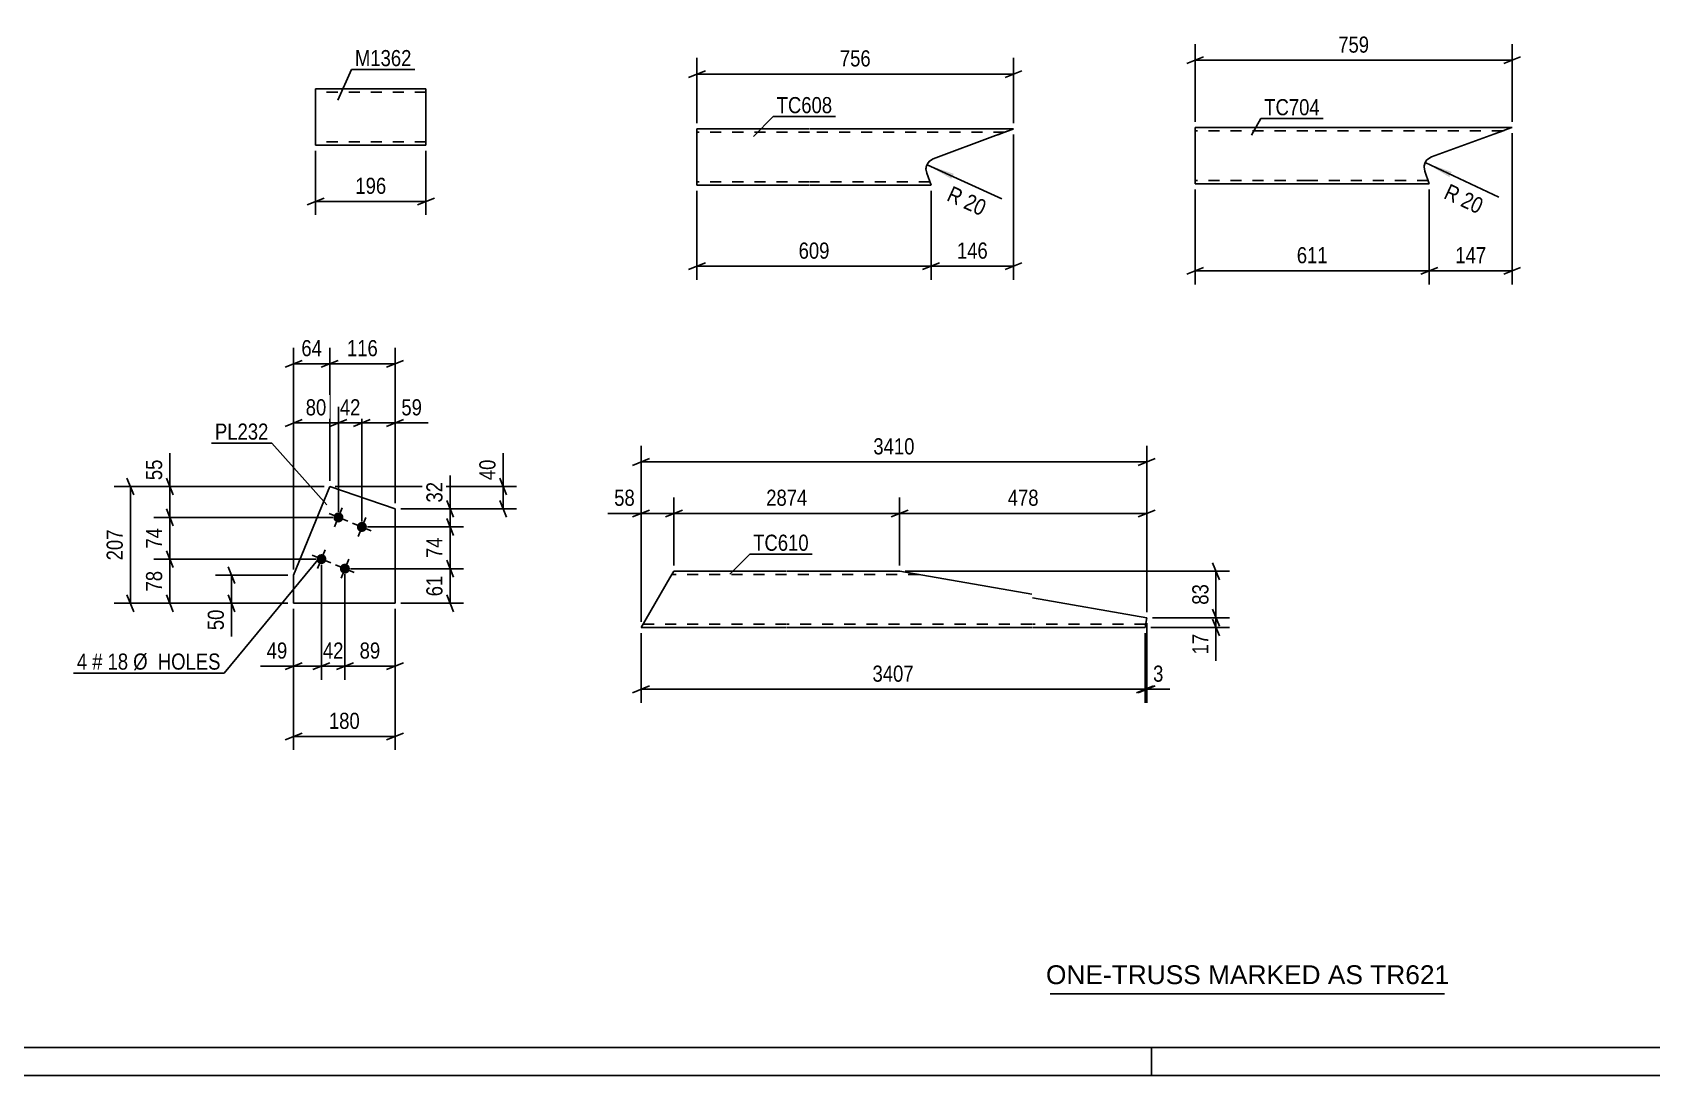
# Model space of a CAD drawing. Header units: millimetres. Extents: x 0 to 1189, y 0 to 841.
# Drawn here: x 570.2 to 857.8, y 0 to 185.3 of the extents above; entities that cross this region are included whole.
import ezdxf

# ---------------------------------------------------------------- set-up
doc = ezdxf.new("R2010")
doc.units = ezdxf.units.MM
doc.linetypes.add('DXK_LINE_DOT2', pattern=[3.9198, 1.9599, -1.9599])
doc.styles.add('Arial', font='ARIAL.TTF', dxfattribs={"height": 0.2})
doc.styles.add('Arial Narrow', font='ARIALN.TTF', dxfattribs={"height": 0.2})

# ---------------------------------------------------------------- blocks, each defined once
blk = doc.blocks.new('Unknown-814734972-1132')
at = {"color": 5, "linetype": 'Continuous'}
for p, q in [((5, 5), (1184, 5)), ((769, 0), (769, 5)), ((0, 0), (1189, 0))]:
    blk.add_line(p, q, dxfattribs=at)
blk = doc.blocks.new('Unknown-814734972-38577')
at = {"color": 7, "linetype": 'Continuous'}
blk.add_line((751, 14.5), (821, 14.5), dxfattribs=at)
at = {"color": 7, "style": 'Arial'}
blk.add_text('ONE-TRUSS MARKED AS TR621', height=3.3428, dxfattribs=at).set_placement((750.24, 16.25))
blk = doc.blocks.new('Part-814734972-35243 - 35242')
at = {"color": 2, "linetype": 'Continuous'}
for p, q in [((683.46, 88.38), (684.16, 89.58)), ((684.16, 89.58), (704.16, 89.58)), ((704.26, 89.58), (724.26, 89.58)), ((747.74, 85.53), (724.26, 89.58)), ((683.46, 88.38), (678.33, 79.58)), ((768.14, 81.33), (747.84, 84.84)), ((768.14, 81.33), (767.84, 79.58)), ((704.16, 79.58), (678.33, 79.58)), ((747.74, 79.58), (704.26, 79.58)), ((767.84, 79.58), (747.84, 79.58))]:
    blk.add_line(p, q, dxfattribs=at)
at = {"color": 7, "linetype": 'DXK_LINE_DOT2'}
for p, q in [((683.96, 89.23), (684.16, 89.58)), ((704.16, 88.98), (683.81, 88.98)), ((727.74, 88.98), (704.26, 88.98)), ((704.16, 80.18), (678.68, 80.18)), ((747.74, 80.18), (704.26, 80.18)), ((767.94, 80.18), (747.84, 80.18))]:
    blk.add_line(p, q, dxfattribs=at)
blk = doc.blocks.new('Bolt-814734972-31735 - 31733')
at = {"linetype": 'Continuous'}
for points in [[(624.91, 99.97, -1), (624.23, 98.3, -1)], [(629.07, 98.28, -1), (628.4, 96.61, -1)], [(621.89, 92.56, -1), (621.21, 90.9, -1)], [(626.06, 90.87, -1), (625.38, 89.2, -1)]]:
    blk.add_hatch(color=1, dxfattribs=at).paths.add_polyline_path(points)
at = {"color": 1, "linetype": 'Continuous'}
for p, q in [((623.89, 97.47), (625.25, 100.81)), ((622.9, 99.82), (626.23, 98.46)), ((627.07, 98.12), (630.4, 96.76)), ((628.06, 95.77), (629.41, 99.11)), ((619.88, 92.41), (623.22, 91.05)), ((620.87, 90.06), (622.23, 93.4)), ((624.05, 90.71), (627.39, 89.35)), ((625.04, 88.37), (626.4, 91.7))]:
    blk.add_line(p, q, dxfattribs=at)
blk = doc.blocks.new('Part-814734972-31734 - 31733')
at = {"color": 2, "linetype": 'Continuous'}
for p, q in [((623.02, 104.63), (616.61, 88.88)), ((634.63, 100.66), (623.02, 104.63)), ((634.63, 83.89), (634.63, 100.66)), ((616.61, 83.89), (616.61, 88.88)), ((616.61, 83.89), (634.63, 83.89))]:
    blk.add_line(p, q, dxfattribs=at)
blk = doc.blocks.new('Part-814734972-35234 - 35233')
at = {"color": 2, "linetype": 'Continuous'}
for p, q in [((688.25, 166.95), (688.25, 168.15)), ((688.25, 168.15), (708.25, 168.15)), ((688.25, 159.35), (688.25, 166.95)), ((708.35, 168.15), (744.49, 168.15)), ((741.27, 166.95), (730.23, 162.83)), ((744.24, 168.06), (741.27, 166.95)), ((744.49, 168.15), (744.24, 168.06)), ((729.56, 162.42), (730.23, 162.83)), ((688.25, 158.25), (688.25, 159.35)), ((688.25, 158.15), (688.25, 158.25)), ((729.06, 160.25), (728.93, 161.02)), ((729.84, 158.15), (729.06, 160.25)), ((708.25, 158.15), (688.25, 158.15)), ((729.84, 158.15), (708.35, 158.15))]:
    blk.add_line(p, q, dxfattribs=at)
at = {"color": 7, "linetype": 'DXK_LINE_DOT2'}
for p, q in [((688.25, 168.15), (688.25, 168.06)), ((688.25, 168.06), (688.25, 167.8)), ((708.25, 167.55), (688.25, 167.55)), ((742.88, 167.55), (708.35, 167.55)), ((743.54, 167.8), (741.27, 166.95)), ((730.23, 162.83), (729.56, 162.42)), ((730.23, 162.83), (729.56, 162.42)), ((729.56, 162.42), (730.23, 162.83)), ((688.25, 158.51), (688.25, 159.35)), ((708.25, 158.75), (688.25, 158.75)), ((729.62, 158.75), (708.35, 158.75)), ((728.93, 161.02), (729.06, 160.25)), ((728.93, 161.02), (729.06, 160.25)), ((729.06, 160.25), (728.93, 161.02))]:
    blk.add_line(p, q, dxfattribs=at)
at = {"color": 2, "linetype": 'Continuous'}
blk.add_arc((730.93, 160.95), 2, 132.9927, 177.9927, dxfattribs=at)
at = {"color": 7, "linetype": 'DXK_LINE_DOT2'}
blk.add_arc((730.93, 160.95), 2, 132.9927, 177.9927, dxfattribs=at)
blk.add_arc((730.93, 160.95), 2, 132.9927, 177.9927, dxfattribs=at)
blk.add_arc((730.93, 160.95), 2, 132.9927, 177.9927, dxfattribs=at)
blk = doc.blocks.new('Part-814734972-35252 - 35251')
at = {"color": 2, "linetype": 'Continuous'}
for p, q in [((776.74, 167.2), (776.74, 168.4)), ((776.74, 168.4), (796.74, 168.4)), ((776.74, 159.6), (776.74, 167.2)), ((796.84, 168.4), (833.05, 168.4)), ((829.76, 167.2), (818.72, 163.18)), ((832.8, 168.31), (829.76, 167.2)), ((833.05, 168.4), (832.8, 168.31)), ((817.52, 160.62), (817.4, 161.39)), ((818.05, 162.78), (818.72, 163.18)), ((776.74, 158.49), (776.74, 159.6)), ((776.74, 158.4), (776.74, 158.49)), ((796.74, 158.4), (776.74, 158.4)), ((818.33, 158.4), (796.84, 158.4)), ((817.52, 160.62), (818.33, 158.4))]:
    blk.add_line(p, q, dxfattribs=at)
at = {"color": 7, "linetype": 'DXK_LINE_DOT2'}
for p, q in [((776.74, 168.4), (776.74, 168.31)), ((776.74, 168.31), (776.74, 168.05)), ((796.74, 167.8), (776.74, 167.8)), ((831.4, 167.8), (796.84, 167.8)), ((829.76, 167.2), (832.09, 168.05)), ((817.4, 161.39), (817.52, 160.62)), ((817.4, 161.39), (817.52, 160.62)), ((817.52, 160.62), (817.4, 161.39)), ((818.72, 163.18), (818.05, 162.78)), ((818.72, 163.18), (818.05, 162.78)), ((818.05, 162.78), (818.72, 163.18)), ((776.74, 158.75), (776.74, 159.6)), ((796.74, 159), (776.74, 159)), ((818.11, 159), (796.84, 159))]:
    blk.add_line(p, q, dxfattribs=at)
at = {"color": 2, "linetype": 'Continuous'}
blk.add_arc((819.4, 161.3), 2, 132.5013, 177.5013, dxfattribs=at)
at = {"color": 7, "linetype": 'DXK_LINE_DOT2'}
blk.add_arc((819.4, 161.3), 2, 132.5013, 177.5013, dxfattribs=at)
blk.add_arc((819.4, 161.3), 2, 132.5013, 177.5013, dxfattribs=at)
blk.add_arc((819.4, 161.3), 2, 132.5013, 177.5013, dxfattribs=at)
blk = doc.blocks.new('Part-814734972-31696 - 31695')
at = {"color": 2, "linetype": 'Continuous'}
for p, q in [((640.12, 175.25), (620.52, 175.25)), ((620.52, 175.25), (620.52, 165.34)), ((640.12, 175.25), (640.12, 175.16)), ((640.12, 175.16), (640.12, 174.9)), ((640.12, 174.9), (640.12, 174.05)), ((640.12, 166.45), (640.12, 174.05)), ((620.52, 165.34), (620.52, 165.25)), ((620.52, 165.25), (640.12, 165.25)), ((640.12, 165.25), (640.12, 166.45))]:
    blk.add_line(p, q, dxfattribs=at)
at = {"color": 7, "linetype": 'DXK_LINE_DOT2'}
for p, q in [((640.12, 174.65), (620.52, 174.65)), ((640.12, 174.9), (640.12, 174.65)), ((640.12, 174.05), (640.12, 174.51)), ((620.52, 165.85), (620.52, 165.89)), ((640.12, 165.85), (620.52, 165.85)), ((640.12, 165.89), (640.12, 166.22)), ((640.12, 165.85), (640.12, 165.89))]:
    blk.add_line(p, q, dxfattribs=at)
blk = doc.blocks.new('StraightDimension-814734972-35374 - 35242')
at = {"color": 7, "linetype": 'Continuous'}
for p, q in [((678.33, 80.58), (678.33, 102.7)), ((684.16, 90.58), (684.16, 102.7)), ((676.83, 99.25), (679.83, 100.45)), ((678.33, 99.85), (684.16, 99.85)), ((685.66, 100.45), (682.66, 99.25))]:
    blk.add_line(p, q, dxfattribs=at)
at = {"color": 0}
blk.add_wipeout([(677.81, 100.6), (677.81, 104.8), (672.95, 104.8), (672.95, 100.6)], dxfattribs=at)
at = {"color": 7, "linetype": 'Continuous'}
blk.add_line((678.33, 99.85), (672.42, 99.85), dxfattribs=at)
blk.add_line((678.33, 99.85), (672.42, 99.85), dxfattribs=at)
at = {"color": 3, "style": 'Arial Narrow'}
blk.add_text('58', height=2.863, dxfattribs=at).set_placement((673.55, 101.2))
blk = doc.blocks.new('StraightDimension-814734972-35475 - 35242')
at = {"color": 7, "linetype": 'Continuous'}
for p, q in [((725.26, 89.58), (782.84, 89.58)), ((779.84, 91.08), (781.04, 88.08)), ((780.44, 81.33), (780.44, 89.58)), ((769.14, 81.33), (782.84, 81.33)), ((781.04, 79.83), (779.84, 82.83))]:
    blk.add_line(p, q, dxfattribs=at)
at = {"color": 0}
blk.add_wipeout([(779.69, 87.89), (775.49, 87.89), (775.49, 83.03), (779.69, 83.03)], dxfattribs=at)
at = {"color": 3, "style": 'Arial Narrow'}
blk.add_text('83', height=2.863, rotation=90.0002, dxfattribs=at).set_placement((779.09, 83.63))
blk = doc.blocks.new('StraightDimension-814734972-35372 - 35242')
at = {"color": 7, "linetype": 'Continuous'}
for p, q in [((724.25, 90.58), (724.25, 102.7)), ((768.14, 82.33), (768.14, 102.7)), ((725.75, 100.45), (722.75, 99.25)), ((724.25, 99.85), (768.14, 99.85)), ((766.64, 99.25), (769.64, 100.45))]:
    blk.add_line(p, q, dxfattribs=at)
at = {"color": 0}
blk.add_wipeout([(749.54, 100.6), (749.54, 104.8), (742.85, 104.8), (742.85, 100.6)], dxfattribs=at)
at = {"color": 3, "style": 'Arial Narrow'}
blk.add_text('478', height=2.863, dxfattribs=at).set_placement((743.45, 101.2))
blk = doc.blocks.new('StraightDimension-814734972-35436 - 35242')
at = {"color": 7, "linetype": 'Continuous'}
for p, q in [((767.84, 78.58), (767.84, 66.21)), ((768.14, 80.33), (768.14, 66.21)), ((766.34, 68.01), (769.34, 69.21)), ((769.64, 69.21), (766.64, 68.01)), ((767.84, 68.61), (768.14, 68.61))]:
    blk.add_line(p, q, dxfattribs=at)
at = {"color": 0}
blk.add_wipeout([(771.7, 69.36), (771.7, 73.56), (768.67, 73.56), (768.67, 69.36)], dxfattribs=at)
at = {"color": 7, "linetype": 'Continuous'}
blk.add_line((768.14, 68.61), (772.22, 68.61), dxfattribs=at)
blk.add_line((768.14, 68.61), (772.22, 68.61), dxfattribs=at)
at = {"color": 3, "style": 'Arial Narrow'}
blk.add_text('3', height=2.86, dxfattribs=at).set_placement((769.27, 69.96))
blk = doc.blocks.new('StraightDimension-814734972-35373 - 35242')
at = {"color": 7, "linetype": 'Continuous'}
for p, q in [((684.16, 90.58), (684.16, 102.7)), ((724.25, 90.58), (724.25, 102.7)), ((685.66, 100.45), (682.66, 99.25)), ((684.16, 99.85), (724.25, 99.85)), ((722.75, 99.25), (725.75, 100.45))]:
    blk.add_line(p, q, dxfattribs=at)
at = {"color": 0}
blk.add_wipeout([(708.46, 100.6), (708.46, 104.8), (699.95, 104.8), (699.95, 100.6)], dxfattribs=at)
at = {"color": 3, "style": 'Arial Narrow'}
blk.add_text('2874', height=2.863, dxfattribs=at).set_placement((700.55, 101.2))
blk = doc.blocks.new('StraightDimension-814734972-35437 - 35242')
at = {"color": 7, "linetype": 'Continuous'}
for p, q in [((678.33, 78.58), (678.33, 66.21)), ((767.84, 78.58), (767.84, 66.21)), ((679.83, 69.21), (676.83, 68.01)), ((766.34, 68.01), (769.34, 69.21)), ((678.33, 68.61), (767.84, 68.61))]:
    blk.add_line(p, q, dxfattribs=at)
at = {"color": 0}
blk.add_wipeout([(727.34, 69.36), (727.34, 73.56), (718.83, 73.56), (718.83, 69.36)], dxfattribs=at)
at = {"color": 3, "style": 'Arial Narrow'}
blk.add_text('3407', height=2.863, dxfattribs=at).set_placement((719.43, 69.96))
blk = doc.blocks.new('StraightDimension-814734972-35476 - 35242')
at = {"color": 7, "linetype": 'Continuous'}
for p, q in [((769.14, 81.33), (782.84, 81.33)), ((779.84, 82.83), (781.04, 79.83)), ((781.04, 78.08), (779.84, 81.08)), ((780.44, 79.58), (780.44, 81.33)), ((768.84, 79.58), (782.84, 79.58))]:
    blk.add_line(p, q, dxfattribs=at)
at = {"color": 0}
blk.add_wipeout([(779.69, 79.06), (775.49, 79.06), (775.49, 74.2), (779.69, 74.2)], dxfattribs=at)
at = {"color": 7, "linetype": 'Continuous'}
blk.add_line((780.44, 79.58), (780.44, 73.68), dxfattribs=at)
blk.add_line((780.44, 79.58), (780.44, 73.68), dxfattribs=at)
at = {"color": 3, "style": 'Arial Narrow'}
blk.add_text('17', height=2.863, rotation=90.0002, dxfattribs=at).set_placement((779.09, 74.8))
blk = doc.blocks.new('StraightDimension-814734972-35590 - 35242')
at = {"color": 7, "linetype": 'Continuous'}
for p, q in [((679.83, 109.58), (676.83, 108.38)), ((678.33, 80.58), (678.33, 111.83)), ((766.64, 108.38), (769.64, 109.58)), ((768.14, 82.33), (768.14, 111.83)), ((678.33, 108.98), (768.14, 108.98))]:
    blk.add_line(p, q, dxfattribs=at)
at = {"color": 0}
blk.add_wipeout([(727.49, 109.73), (727.49, 113.93), (718.98, 113.93), (718.98, 109.73)], dxfattribs=at)
at = {"color": 3, "style": 'Arial Narrow'}
blk.add_text('3410', height=2.863, dxfattribs=at).set_placement((719.58, 110.33))
blk = doc.blocks.new('StraightDimension-814734972-34866 - 31733')
at = {"color": 7, "linetype": 'Continuous'}
for p, q in [((621.55, 90.73), (621.55, 70.31)), ((625.72, 89.03), (625.72, 70.31)), ((620.05, 72.11), (623.05, 73.31)), ((621.55, 72.71), (625.72, 72.71)), ((627.22, 73.31), (624.22, 72.11))]:
    blk.add_line(p, q, dxfattribs=at)
at = {"color": 0}
blk.add_wipeout([(626.06, 73.46), (626.06, 77.66), (621.21, 77.66), (621.21, 73.46)], dxfattribs=at)
at = {"color": 3, "style": 'Arial Narrow'}
blk.add_text('42', height=2.863, dxfattribs=at).set_placement((621.81, 74.06))
blk = doc.blocks.new('StraightDimension-814734972-32240 - 31733')
at = {"color": 7, "linetype": 'Continuous'}
for p, q in [((616.61, 82.89), (616.61, 57.83)), ((634.63, 82.89), (634.63, 57.83)), ((618.11, 60.83), (615.11, 59.63)), ((633.13, 59.63), (636.13, 60.83)), ((616.61, 60.23), (634.63, 60.23))]:
    blk.add_line(p, q, dxfattribs=at)
at = {"color": 0}
blk.add_wipeout([(628.96, 60.98), (628.96, 65.18), (622.28, 65.18), (622.28, 60.98)], dxfattribs=at)
at = {"color": 3, "style": 'Arial Narrow'}
blk.add_text('180', height=2.863, dxfattribs=at).set_placement((622.88, 61.58))
blk = doc.blocks.new('StraightDimension-814734972-32244 - 31733')
at = {"color": 7, "linetype": 'Continuous'}
for p, q in [((624.02, 104.63), (656.21, 104.63)), ((653.21, 106.13), (654.41, 103.13)), ((653.81, 100.66), (653.81, 104.63)), ((654.41, 99.16), (653.21, 102.16)), ((635.63, 100.66), (656.21, 100.66))]:
    blk.add_line(p, q, dxfattribs=at)
at = {"color": 0}
blk.add_wipeout([(653.06, 110.01), (648.86, 110.01), (648.86, 105.15), (653.06, 105.15)], dxfattribs=at)
at = {"color": 7, "linetype": 'Continuous'}
blk.add_line((653.81, 104.63), (653.81, 110.53), dxfattribs=at)
blk.add_line((653.81, 104.63), (653.81, 110.53), dxfattribs=at)
at = {"color": 3, "style": 'Arial Narrow'}
blk.add_text('40', height=2.863, rotation=90.0002, dxfattribs=at).set_placement((652.46, 105.75))
blk = doc.blocks.new('StraightDimension-814734972-32234 - 31733')
at = {"color": 7, "linetype": 'Continuous'}
for p, q in [((621.52, 125.82), (624.52, 127.02)), ((623.02, 105.63), (623.02, 129.27)), ((636.13, 127.02), (633.13, 125.82)), ((634.63, 101.66), (634.63, 129.27)), ((623.02, 126.42), (634.63, 126.42))]:
    blk.add_line(p, q, dxfattribs=at)
at = {"color": 0}
blk.add_wipeout([(632.17, 127.17), (632.17, 131.37), (625.48, 131.37), (625.48, 127.17)], dxfattribs=at)
at = {"color": 3, "style": 'Arial Narrow'}
blk.add_text('116', height=2.863, dxfattribs=at).set_placement((626.08, 127.77))
blk = doc.blocks.new('StraightDimension-814734972-32235 - 31733')
at = {"color": 7, "linetype": 'Continuous'}
for p, q in [((615.11, 125.82), (618.11, 127.02)), ((616.61, 89.88), (616.61, 129.27)), ((624.52, 127.02), (621.52, 125.82)), ((623.02, 105.63), (623.02, 129.27)), ((616.61, 126.42), (623.02, 126.42))]:
    blk.add_line(p, q, dxfattribs=at)
at = {"color": 0}
blk.add_wipeout([(622.24, 127.17), (622.24, 131.37), (617.39, 131.37), (617.39, 127.17)], dxfattribs=at)
at = {"color": 3, "style": 'Arial Narrow'}
blk.add_text('64', height=2.863, dxfattribs=at).set_placement((617.99, 127.77))
blk = doc.blocks.new('StraightDimension-814734972-32248 - 31733')
at = {"color": 7, "linetype": 'Continuous'}
for p, q in [((604.97, 90.38), (606.17, 87.38)), ((615.61, 88.88), (602.72, 88.88)), ((605.57, 83.89), (605.57, 88.88)), ((615.61, 83.89), (602.72, 83.89)), ((606.17, 82.39), (604.97, 85.39))]:
    blk.add_line(p, q, dxfattribs=at)
at = {"color": 0}
blk.add_wipeout([(604.82, 83.36), (600.62, 83.36), (600.62, 78.51), (604.82, 78.51)], dxfattribs=at)
at = {"color": 7, "linetype": 'Continuous'}
blk.add_line((605.57, 83.89), (605.57, 77.98), dxfattribs=at)
blk.add_line((605.57, 83.89), (605.57, 77.98), dxfattribs=at)
at = {"color": 3, "style": 'Arial Narrow'}
blk.add_text('50', height=2.863, rotation=90.0002, dxfattribs=at).set_placement((604.22, 79.11))
blk = doc.blocks.new('StraightDimension-814734972-32252 - 31733')
at = {"color": 7, "linetype": 'Continuous'}
for p, q in [((628.73, 98.44), (628.73, 118.76)), ((634.63, 101.66), (634.63, 118.76)), ((627.23, 115.31), (630.23, 116.51)), ((628.73, 115.91), (634.63, 115.91)), ((636.13, 116.51), (633.13, 115.31))]:
    blk.add_line(p, q, dxfattribs=at)
at = {"color": 0}
blk.add_wipeout([(640.01, 116.66), (640.01, 120.86), (635.15, 120.86), (635.15, 116.66)], dxfattribs=at)
at = {"color": 7, "linetype": 'Continuous'}
blk.add_line((634.63, 115.91), (640.53, 115.91), dxfattribs=at)
blk.add_line((634.63, 115.91), (640.53, 115.91), dxfattribs=at)
at = {"color": 3, "style": 'Arial Narrow'}
blk.add_text('59', height=2.863, dxfattribs=at).set_placement((635.75, 117.26))
blk = doc.blocks.new('StraightDimension-814734972-32253 - 31733')
at = {"color": 7, "linetype": 'Continuous'}
for p, q in [((624.57, 100.14), (624.57, 118.76)), ((628.73, 98.44), (628.73, 118.76)), ((623.07, 115.31), (626.07, 116.51)), ((624.57, 115.91), (628.73, 115.91)), ((630.23, 116.51), (627.23, 115.31))]:
    blk.add_line(p, q, dxfattribs=at)
at = {"color": 0}
blk.add_wipeout([(629.08, 116.66), (629.08, 120.86), (624.22, 120.86), (624.22, 116.66)], dxfattribs=at)
at = {"color": 3, "style": 'Arial Narrow'}
blk.add_text('42', height=2.863, dxfattribs=at).set_placement((624.82, 117.26))
blk = doc.blocks.new('StraightDimension-814734972-32254 - 31733')
at = {"color": 7, "linetype": 'Continuous'}
for p, q in [((616.61, 89.88), (616.61, 118.76)), ((624.57, 100.14), (624.57, 118.76)), ((615.11, 115.31), (618.11, 116.51)), ((616.61, 115.91), (624.57, 115.91)), ((626.07, 116.51), (623.07, 115.31))]:
    blk.add_line(p, q, dxfattribs=at)
at = {"color": 0}
blk.add_wipeout([(623.02, 116.66), (623.02, 120.86), (618.16, 120.86), (618.16, 116.66)], dxfattribs=at)
at = {"color": 3, "style": 'Arial Narrow'}
blk.add_text('80', height=2.863, dxfattribs=at).set_placement((618.76, 117.26))
blk = doc.blocks.new('StraightDimension-814734972-32272 - 31733')
at = {"color": 7, "linetype": 'Continuous'}
for p, q in [((622.02, 104.63), (591.76, 104.63)), ((594.01, 106.13), (595.21, 103.13)), ((594.61, 99.14), (594.61, 104.63)), ((623.57, 99.14), (591.76, 99.14)), ((595.21, 97.64), (594.01, 100.64))]:
    blk.add_line(p, q, dxfattribs=at)
at = {"color": 0}
blk.add_wipeout([(593.86, 110.01), (589.66, 110.01), (589.66, 105.15), (593.86, 105.15)], dxfattribs=at)
at = {"color": 7, "linetype": 'Continuous'}
blk.add_line((594.61, 104.63), (594.61, 110.53), dxfattribs=at)
blk.add_line((594.61, 104.63), (594.61, 110.53), dxfattribs=at)
at = {"color": 3, "style": 'Arial Narrow'}
blk.add_text('55', height=2.863, rotation=90.0002, dxfattribs=at).set_placement((593.26, 105.75))
blk = doc.blocks.new('StraightDimension-814734972-32273 - 31733')
at = {"color": 7, "linetype": 'Continuous'}
for p, q in [((623.57, 99.14), (591.76, 99.14)), ((594.01, 100.64), (595.21, 97.64)), ((594.61, 91.73), (594.61, 99.14)), ((595.21, 90.23), (594.01, 93.23)), ((620.55, 91.73), (591.76, 91.73))]:
    blk.add_line(p, q, dxfattribs=at)
at = {"color": 0}
blk.add_wipeout([(593.86, 97.86), (589.66, 97.86), (589.66, 93.01), (593.86, 93.01)], dxfattribs=at)
at = {"color": 3, "style": 'Arial Narrow'}
blk.add_text('74', height=2.863, rotation=90.0002, dxfattribs=at).set_placement((593.26, 93.61))
blk = doc.blocks.new('StraightDimension-814734972-32274 - 31733')
at = {"color": 7, "linetype": 'Continuous'}
for p, q in [((594.01, 93.23), (595.21, 90.23)), ((620.55, 91.73), (591.76, 91.73)), ((594.61, 83.89), (594.61, 91.73)), ((615.61, 83.89), (591.76, 83.89)), ((595.21, 82.39), (594.01, 85.39))]:
    blk.add_line(p, q, dxfattribs=at)
at = {"color": 0}
blk.add_wipeout([(593.86, 90.24), (589.66, 90.24), (589.66, 85.38), (593.86, 85.38)], dxfattribs=at)
at = {"color": 3, "style": 'Arial Narrow'}
blk.add_text('78', height=2.863, rotation=90.0002, dxfattribs=at).set_placement((593.26, 85.98))
blk = doc.blocks.new('StraightDimension-814734972-32292 - 31733')
at = {"color": 7, "linetype": 'Continuous'}
for p, q in [((622.02, 104.63), (584.76, 104.63)), ((588.21, 103.13), (587.01, 106.13)), ((587.61, 83.89), (587.61, 104.63)), ((615.61, 83.89), (584.76, 83.89)), ((587.01, 85.39), (588.21, 82.39))]:
    blk.add_line(p, q, dxfattribs=at)
at = {"color": 0}
blk.add_wipeout([(586.86, 97.6), (582.66, 97.6), (582.66, 90.91), (586.86, 90.91)], dxfattribs=at)
at = {"color": 3, "style": 'Arial Narrow'}
blk.add_text('207', height=2.863, rotation=90.0002, dxfattribs=at).set_placement((586.26, 91.51))
blk = doc.blocks.new('StraightDimension-814734972-34865 - 31733')
at = {"color": 7, "linetype": 'Continuous'}
for p, q in [((625.72, 89.03), (625.72, 70.31)), ((634.63, 82.89), (634.63, 70.31)), ((624.22, 72.11), (627.22, 73.31)), ((625.72, 72.71), (634.63, 72.71)), ((636.13, 73.31), (633.13, 72.11))]:
    blk.add_line(p, q, dxfattribs=at)
at = {"color": 0}
blk.add_wipeout([(632.6, 73.46), (632.6, 77.66), (627.74, 77.66), (627.74, 73.46)], dxfattribs=at)
at = {"color": 3, "style": 'Arial Narrow'}
blk.add_text('89', height=2.863, dxfattribs=at).set_placement((628.34, 74.06))
blk = doc.blocks.new('StraightDimension-814734972-34867 - 31733')
at = {"color": 7, "linetype": 'Continuous'}
for p, q in [((621.55, 90.73), (621.55, 70.31)), ((616.61, 82.89), (616.61, 70.31)), ((615.11, 72.11), (618.11, 73.31)), ((616.61, 72.71), (621.55, 72.71)), ((623.05, 73.31), (620.05, 72.11))]:
    blk.add_line(p, q, dxfattribs=at)
at = {"color": 0}
blk.add_wipeout([(616.09, 73.46), (616.09, 77.66), (611.23, 77.66), (611.23, 73.46)], dxfattribs=at)
at = {"color": 7, "linetype": 'Continuous'}
blk.add_line((616.61, 72.71), (610.71, 72.71), dxfattribs=at)
blk.add_line((616.61, 72.71), (610.71, 72.71), dxfattribs=at)
at = {"color": 3, "style": 'Arial Narrow'}
blk.add_text('49', height=2.863, dxfattribs=at).set_placement((611.83, 74.06))
blk = doc.blocks.new('StraightDimension-814734972-34887 - 31733')
at = {"color": 7, "linetype": 'Continuous'}
for p, q in [((643.8, 102.16), (645, 99.16)), ((635.63, 100.66), (646.8, 100.66)), ((645, 95.94), (643.8, 98.94)), ((644.4, 97.44), (644.4, 100.66)), ((629.73, 97.44), (646.8, 97.44))]:
    blk.add_line(p, q, dxfattribs=at)
at = {"color": 0}
blk.add_wipeout([(643.65, 106.04), (639.45, 106.04), (639.45, 101.18), (643.65, 101.18)], dxfattribs=at)
at = {"color": 7, "linetype": 'Continuous'}
blk.add_line((644.4, 100.66), (644.4, 106.57), dxfattribs=at)
blk.add_line((644.4, 100.66), (644.4, 106.57), dxfattribs=at)
at = {"color": 3, "style": 'Arial Narrow'}
blk.add_text('32', height=2.863, rotation=90.0002, dxfattribs=at).set_placement((643.05, 101.78))
blk = doc.blocks.new('StraightDimension-814734972-34888 - 31733')
at = {"color": 7, "linetype": 'Continuous'}
for p, q in [((643.8, 98.94), (645, 95.94)), ((629.73, 97.44), (646.8, 97.44)), ((644.4, 90.03), (644.4, 97.44)), ((626.72, 90.03), (646.8, 90.03)), ((645, 88.53), (643.8, 91.53))]:
    blk.add_line(p, q, dxfattribs=at)
at = {"color": 0}
blk.add_wipeout([(643.65, 96.17), (639.45, 96.17), (639.45, 91.31), (643.65, 91.31)], dxfattribs=at)
at = {"color": 3, "style": 'Arial Narrow'}
blk.add_text('74', height=2.863, rotation=90.0002, dxfattribs=at).set_placement((643.05, 91.91))
blk = doc.blocks.new('StraightDimension-814734972-34889 - 31733')
at = {"color": 7, "linetype": 'Continuous'}
for p, q in [((626.72, 90.03), (646.8, 90.03)), ((643.8, 91.53), (645, 88.53)), ((644.4, 83.89), (644.4, 90.03)), ((635.63, 83.89), (646.8, 83.89)), ((645, 82.39), (643.8, 85.39))]:
    blk.add_line(p, q, dxfattribs=at)
at = {"color": 0}
blk.add_wipeout([(643.65, 89.39), (639.45, 89.39), (639.45, 84.53), (643.65, 84.53)], dxfattribs=at)
at = {"color": 3, "style": 'Arial Narrow'}
blk.add_text('61', height=2.863, rotation=90.0002, dxfattribs=at).set_placement((643.05, 85.13))
blk = doc.blocks.new('RadiusDimension-814734972-35604 - 35233')
at = {"linetype": 'Continuous'}
blk.add_hatch(color=7, dxfattribs=at).paths.add_polyline_path([(733.45, 159.25), (729.11, 161.78), (733.87, 160.16)])
at = {"color": 7, "linetype": 'Continuous'}
blk.add_line((729.11, 161.78), (742.4, 155.72), dxfattribs=at)
blk.add_arc((730.93, 160.95), 2, 132.9927, 177.9927, dxfattribs=at)
at = {"color": 0}
blk.add_wipeout([(739.04, 151.81), (740.79, 155.63), (733.38, 159.01), (731.63, 155.19)], dxfattribs=at)
at = {"color": 3, "style": 'Arial Narrow'}
blk.add_text('R 20', height=2.863, rotation=-24.5054, dxfattribs=at).set_placement((732.43, 155.49))
blk = doc.blocks.new('StraightDimension-814734972-35326 - 35233')
at = {"color": 7, "linetype": 'Continuous'}
for p, q in [((689.75, 178.48), (686.75, 177.28)), ((688.25, 169.15), (688.25, 180.73)), ((742.98, 177.28), (745.98, 178.48)), ((744.48, 169.15), (744.48, 180.73)), ((688.25, 177.88), (744.48, 177.88))]:
    blk.add_line(p, q, dxfattribs=at)
at = {"color": 0}
blk.add_wipeout([(719.71, 178.63), (719.71, 182.83), (713.03, 182.83), (713.03, 178.63)], dxfattribs=at)
at = {"color": 3, "style": 'Arial Narrow'}
blk.add_text('756', height=2.863, dxfattribs=at).set_placement((713.63, 179.23))
blk = doc.blocks.new('StraightDimension-814734972-35337 - 35233')
at = {"color": 7, "linetype": 'Continuous'}
for p, q in [((744.48, 167.15), (744.48, 141.34)), ((729.84, 157.15), (729.84, 141.34)), ((731.34, 144.34), (728.34, 143.14)), ((742.98, 143.14), (745.98, 144.34)), ((729.84, 143.74), (744.48, 143.74))]:
    blk.add_line(p, q, dxfattribs=at)
at = {"color": 0}
blk.add_wipeout([(740.5, 144.49), (740.5, 148.69), (733.82, 148.69), (733.82, 144.49)], dxfattribs=at)
at = {"color": 3, "style": 'Arial Narrow'}
blk.add_text('146', height=2.863, dxfattribs=at).set_placement((734.42, 145.09))
blk = doc.blocks.new('StraightDimension-814734972-35338 - 35233')
at = {"color": 7, "linetype": 'Continuous'}
for p, q in [((688.25, 157.15), (688.25, 141.34)), ((729.84, 157.15), (729.84, 141.34)), ((689.75, 144.34), (686.75, 143.14)), ((728.34, 143.14), (731.34, 144.34)), ((688.25, 143.74), (729.84, 143.74))]:
    blk.add_line(p, q, dxfattribs=at)
at = {"color": 0}
blk.add_wipeout([(712.39, 144.49), (712.39, 148.69), (705.71, 148.69), (705.71, 144.49)], dxfattribs=at)
at = {"color": 3, "style": 'Arial Narrow'}
blk.add_text('609', height=2.863, dxfattribs=at).set_placement((706.31, 145.09))
blk = doc.blocks.new('StraightDimension-814734972-35606 - 35251')
at = {"color": 7, "linetype": 'Continuous'}
for p, q in [((776.74, 169.4), (776.74, 183.18)), ((833.05, 169.4), (833.05, 183.18)), ((778.24, 180.93), (775.24, 179.73)), ((776.74, 180.33), (833.05, 180.33)), ((831.55, 179.73), (834.55, 180.93))]:
    blk.add_line(p, q, dxfattribs=at)
at = {"color": 0}
blk.add_wipeout([(808.24, 181.08), (808.24, 185.28), (801.55, 185.28), (801.55, 181.08)], dxfattribs=at)
at = {"color": 3, "style": 'Arial Narrow'}
blk.add_text('759', height=2.863, dxfattribs=at).set_placement((802.15, 181.68))
blk = doc.blocks.new('StraightDimension-814734972-35617 - 35251')
at = {"color": 7, "linetype": 'Continuous'}
for p, q in [((833.05, 167.4), (833.05, 140.53)), ((818.33, 157.4), (818.33, 140.53)), ((819.83, 143.53), (816.83, 142.33)), ((818.33, 142.93), (833.05, 142.93)), ((831.55, 142.33), (834.55, 143.53))]:
    blk.add_line(p, q, dxfattribs=at)
at = {"color": 0}
blk.add_wipeout([(829.03, 143.68), (829.03, 147.88), (822.35, 147.88), (822.35, 143.68)], dxfattribs=at)
at = {"color": 3, "style": 'Arial Narrow'}
blk.add_text('147', height=2.863, dxfattribs=at).set_placement((822.95, 144.28))
blk = doc.blocks.new('StraightDimension-814734972-35618 - 35251')
at = {"color": 7, "linetype": 'Continuous'}
for p, q in [((776.74, 157.4), (776.74, 140.53)), ((818.33, 157.4), (818.33, 140.53)), ((778.24, 143.53), (775.24, 142.33)), ((776.74, 142.93), (818.33, 142.93)), ((816.83, 142.33), (819.83, 143.53))]:
    blk.add_line(p, q, dxfattribs=at)
at = {"color": 0}
blk.add_wipeout([(800.88, 143.68), (800.88, 147.88), (794.19, 147.88), (794.19, 143.68)], dxfattribs=at)
at = {"color": 3, "style": 'Arial Narrow'}
blk.add_text('611', height=2.863, dxfattribs=at).set_placement((794.79, 144.28))
blk = doc.blocks.new('RadiusDimension-814734972-35652 - 35251')
at = {"linetype": 'Continuous'}
blk.add_hatch(color=7, dxfattribs=at).paths.add_polyline_path([(821.91, 159.58), (817.59, 162.15), (822.33, 160.49)])
at = {"color": 7, "linetype": 'Continuous'}
blk.add_line((817.59, 162.15), (830.68, 156.04), dxfattribs=at)
blk.add_arc((819.4, 161.3), 2, 132.5013, 177.5013, dxfattribs=at)
at = {"color": 0}
blk.add_wipeout([(827.29, 152.16), (829.06, 155.97), (821.68, 159.41), (819.91, 155.6)], dxfattribs=at)
at = {"color": 3, "style": 'Arial Narrow'}
blk.add_text('R 20', height=2.863, rotation=-24.9981, dxfattribs=at).set_placement((820.71, 155.89))
blk = doc.blocks.new('StraightDimension-814734972-32222 - 31695')
at = {"color": 7, "linetype": 'Continuous'}
for p, q in [((620.52, 164.25), (620.52, 152.85)), ((640.12, 164.25), (640.12, 152.85)), ((622.02, 155.85), (619.02, 154.65)), ((638.62, 154.65), (641.62, 155.85)), ((620.52, 155.25), (640.12, 155.25))]:
    blk.add_line(p, q, dxfattribs=at)
at = {"color": 0}
blk.add_wipeout([(633.66, 156), (633.66, 160.2), (626.98, 160.2), (626.98, 156)], dxfattribs=at)
at = {"color": 3, "style": 'Arial Narrow'}
blk.add_text('196', height=2.863, dxfattribs=at).set_placement((627.58, 156.6))
blk = doc.blocks.new('Mark-814734972-35310 - 35242')
at = {"color": 0}
blk.add_wipeout([(708.1, 93.21), (708.1, 96.21), (698.24, 96.21), (698.24, 93.21)], dxfattribs=at)
blk.add_wipeout([(708.1, 93.21), (708.1, 96.21), (698.24, 96.21), (698.24, 93.21)], dxfattribs=at)
at = {"color": 30, "linetype": 'Continuous'}
for p, q in [((694.1, 89.08), (697.64, 92.61)), ((697.64, 92.61), (708.7, 92.61))]:
    blk.add_line(p, q, dxfattribs=at)
at = {"color": 3, "style": 'Arial Narrow'}
blk.add_text('TC610', height=2.863, dxfattribs=at).set_placement((698.24, 93.21))
blk = doc.blocks.new('Mark-814734972-32378 - 31733')
at = {"color": 0}
blk.add_wipeout([(612.14, 112.95), (612.14, 115.95), (602.64, 115.95), (602.64, 112.95)], dxfattribs=at)
blk.add_wipeout([(612.14, 112.95), (612.14, 115.95), (602.64, 115.95), (602.64, 112.95)], dxfattribs=at)
at = {"color": 30, "linetype": 'Continuous'}
for p in [(602.04, 112.35), (622.53, 101.36)]:
    blk.add_line(p, (612.74, 112.35), dxfattribs=at)
at = {"color": 3, "style": 'Arial Narrow'}
blk.add_text('PL232', height=2.863, dxfattribs=at).set_placement((602.64, 112.95))
blk = doc.blocks.new('Mark-814734972-32381 - 31733')
at = {"color": 0}
blk.add_wipeout([(579.94, 72.1), (579.94, 75.1), (578.11, 75.1), (578.11, 72.1)], dxfattribs=at)
blk.add_wipeout([(579.94, 72.1), (579.94, 75.1), (578.11, 75.1), (578.11, 72.1)], dxfattribs=at)
blk.add_wipeout([(582.66, 72.1), (582.66, 75.1), (580.84, 75.1), (580.84, 72.1)], dxfattribs=at)
blk.add_wipeout([(582.66, 72.1), (582.66, 75.1), (580.84, 75.1), (580.84, 72.1)], dxfattribs=at)
at = {"color": 3, "style": 'Arial Narrow'}
blk.add_text('4', height=2.86, dxfattribs=at).set_placement((578.11, 72.1))
at = {"color": 0}
blk.add_wipeout([(587.22, 72.1), (587.22, 75.1), (583.56, 75.1), (583.56, 72.1)], dxfattribs=at)
blk.add_wipeout([(587.22, 72.1), (587.22, 75.1), (583.56, 75.1), (583.56, 72.1)], dxfattribs=at)
at = {"color": 3, "style": 'Arial Narrow'}
blk.add_text('#', height=2.86, dxfattribs=at).set_placement((580.84, 72.1))
at = {"color": 0}
blk.add_wipeout([(603.65, 72.1), (603.65, 75.1), (588.12, 75.1), (588.12, 72.1)], dxfattribs=at)
blk.add_wipeout([(603.65, 72.1), (603.65, 75.1), (588.12, 75.1), (588.12, 72.1)], dxfattribs=at)
at = {"color": 7, "linetype": 'Continuous'}
for p in [(621.19, 91.95), (577.51, 71.5)]:
    blk.add_line(p, (604.25, 71.5), dxfattribs=at)
at = {"color": 3, "style": 'Arial Narrow'}
for s, p in [('18', (583.56, 72.1)), ('Ø  HOLES', (588.12, 72.1))]:
    blk.add_text(s, height=2.863, dxfattribs=at).set_placement(p)
blk = doc.blocks.new('Mark-814734972-35292 - 35233')
at = {"color": 0}
blk.add_wipeout([(712.28, 170.93), (712.28, 173.93), (702.41, 173.93), (702.41, 170.93)], dxfattribs=at)
blk.add_wipeout([(712.28, 170.93), (712.28, 173.93), (702.41, 173.93), (702.41, 170.93)], dxfattribs=at)
at = {"color": 30, "linetype": 'Continuous'}
for p, q in [((698.28, 166.8), (701.81, 170.33)), ((701.81, 170.33), (712.88, 170.33))]:
    blk.add_line(p, q, dxfattribs=at)
at = {"color": 3, "style": 'Arial Narrow'}
blk.add_text('TC608', height=2.863, dxfattribs=at).set_placement((702.41, 170.93))
blk = doc.blocks.new('Mark-814734972-35307 - 35251')
at = {"color": 0}
blk.add_wipeout([(798.88, 170.56), (798.88, 173.56), (789.01, 173.56), (789.01, 170.56)], dxfattribs=at)
blk.add_wipeout([(798.88, 170.56), (798.88, 173.56), (789.01, 173.56), (789.01, 170.56)], dxfattribs=at)
at = {"color": 30, "linetype": 'Continuous'}
for p, q in [((786.76, 167.05), (788.41, 169.96)), ((788.41, 169.96), (799.48, 169.96))]:
    blk.add_line(p, q, dxfattribs=at)
at = {"color": 3, "style": 'Arial Narrow'}
blk.add_text('TC704', height=2.863, dxfattribs=at).set_placement((789.01, 170.56))
blk = doc.blocks.new('Mark-814734972-32369 - 31695')
at = {"color": 0}
blk.add_wipeout([(637.55, 179.28), (637.55, 182.28), (627.5, 182.28), (627.5, 179.28)], dxfattribs=at)
blk.add_wipeout([(637.55, 179.28), (637.55, 182.28), (627.5, 182.28), (627.5, 179.28)], dxfattribs=at)
at = {"color": 30, "linetype": 'Continuous'}
for p, q in [((624.47, 173.22), (626.9, 178.68)), ((626.9, 178.68), (638.15, 178.68))]:
    blk.add_line(p, q, dxfattribs=at)
at = {"color": 3, "style": 'Arial Narrow'}
blk.add_text('M1362', height=2.863, dxfattribs=at).set_placement((627.5, 179.28))

msp = doc.modelspace()

# ---------------------------------------------------------------- block references
for name in ['Unknown-814734972-1132', 'Part-814734972-31696 - 31695', 'Part-814734972-35234 - 35233', 'Part-814734972-35252 - 35251', 'Part-814734972-31734 - 31733', 'Bolt-814734972-31735 - 31733', 'Part-814734972-35243 - 35242', 'Unknown-814734972-38577']:
    msp.add_blockref(name, (0, 0))

# ---------------------------------------------------------------- next in the draw order: block references
for name in ['StraightDimension-814734972-35606 - 35251', 'Mark-814734972-32369 - 31695', 'StraightDimension-814734972-35326 - 35233', 'StraightDimension-814734972-35617 - 35251', 'StraightDimension-814734972-32222 - 31695', 'RadiusDimension-814734972-35604 - 35233', 'StraightDimension-814734972-32244 - 31733', 'StraightDimension-814734972-35374 - 35242', 'StraightDimension-814734972-34866 - 31733', 'StraightDimension-814734972-35475 - 35242']:
    msp.add_blockref(name, (0, 0))

# ---------------------------------------------------------------- next in the draw order: block references
for name in ['Mark-814734972-35292 - 35233', 'Mark-814734972-35307 - 35251', 'StraightDimension-814734972-35337 - 35233', 'StraightDimension-814734972-35618 - 35251', 'StraightDimension-814734972-32234 - 31733', 'StraightDimension-814734972-35372 - 35242', 'StraightDimension-814734972-32240 - 31733', 'StraightDimension-814734972-35436 - 35242']:
    msp.add_blockref(name, (0, 0))

# ---------------------------------------------------------------- next in the draw order: block references
for name in ['RadiusDimension-814734972-35652 - 35251', 'StraightDimension-814734972-35338 - 35233', 'StraightDimension-814734972-32235 - 31733', 'StraightDimension-814734972-32252 - 31733', 'StraightDimension-814734972-35373 - 35242', 'StraightDimension-814734972-35437 - 35242']:
    msp.add_blockref(name, (0, 0))

# ---------------------------------------------------------------- next in the draw order: block references
for name in ['StraightDimension-814734972-32253 - 31733', 'StraightDimension-814734972-32248 - 31733', 'StraightDimension-814734972-35476 - 35242']:
    msp.add_blockref(name, (0, 0))

# ---------------------------------------------------------------- next in the draw order: block references
for name in ['StraightDimension-814734972-32254 - 31733', 'StraightDimension-814734972-35590 - 35242', 'StraightDimension-814734972-34887 - 31733']:
    msp.add_blockref(name, (0, 0))

# ---------------------------------------------------------------- next in the draw order: block references
for name in ['StraightDimension-814734972-32272 - 31733', 'Mark-814734972-35310 - 35242']:
    msp.add_blockref(name, (0, 0))

# ---------------------------------------------------------------- next in the draw order: block references
msp.add_blockref('StraightDimension-814734972-32273 - 31733', (0, 0))

# ---------------------------------------------------------------- next in the draw order: block references
for name in ['StraightDimension-814734972-32274 - 31733', 'StraightDimension-814734972-34865 - 31733']:
    msp.add_blockref(name, (0, 0))

# ---------------------------------------------------------------- next in the draw order: block references
for name in ['StraightDimension-814734972-32292 - 31733', 'StraightDimension-814734972-34888 - 31733']:
    msp.add_blockref(name, (0, 0))

# ---------------------------------------------------------------- next in the draw order: block references
for name in ['Mark-814734972-32378 - 31733', 'StraightDimension-814734972-34867 - 31733', 'StraightDimension-814734972-34889 - 31733']:
    msp.add_blockref(name, (0, 0))

# ---------------------------------------------------------------- next in the draw order: block references
msp.add_blockref('Mark-814734972-32381 - 31733', (0, 0))

doc.saveas('drawing.dxf')
